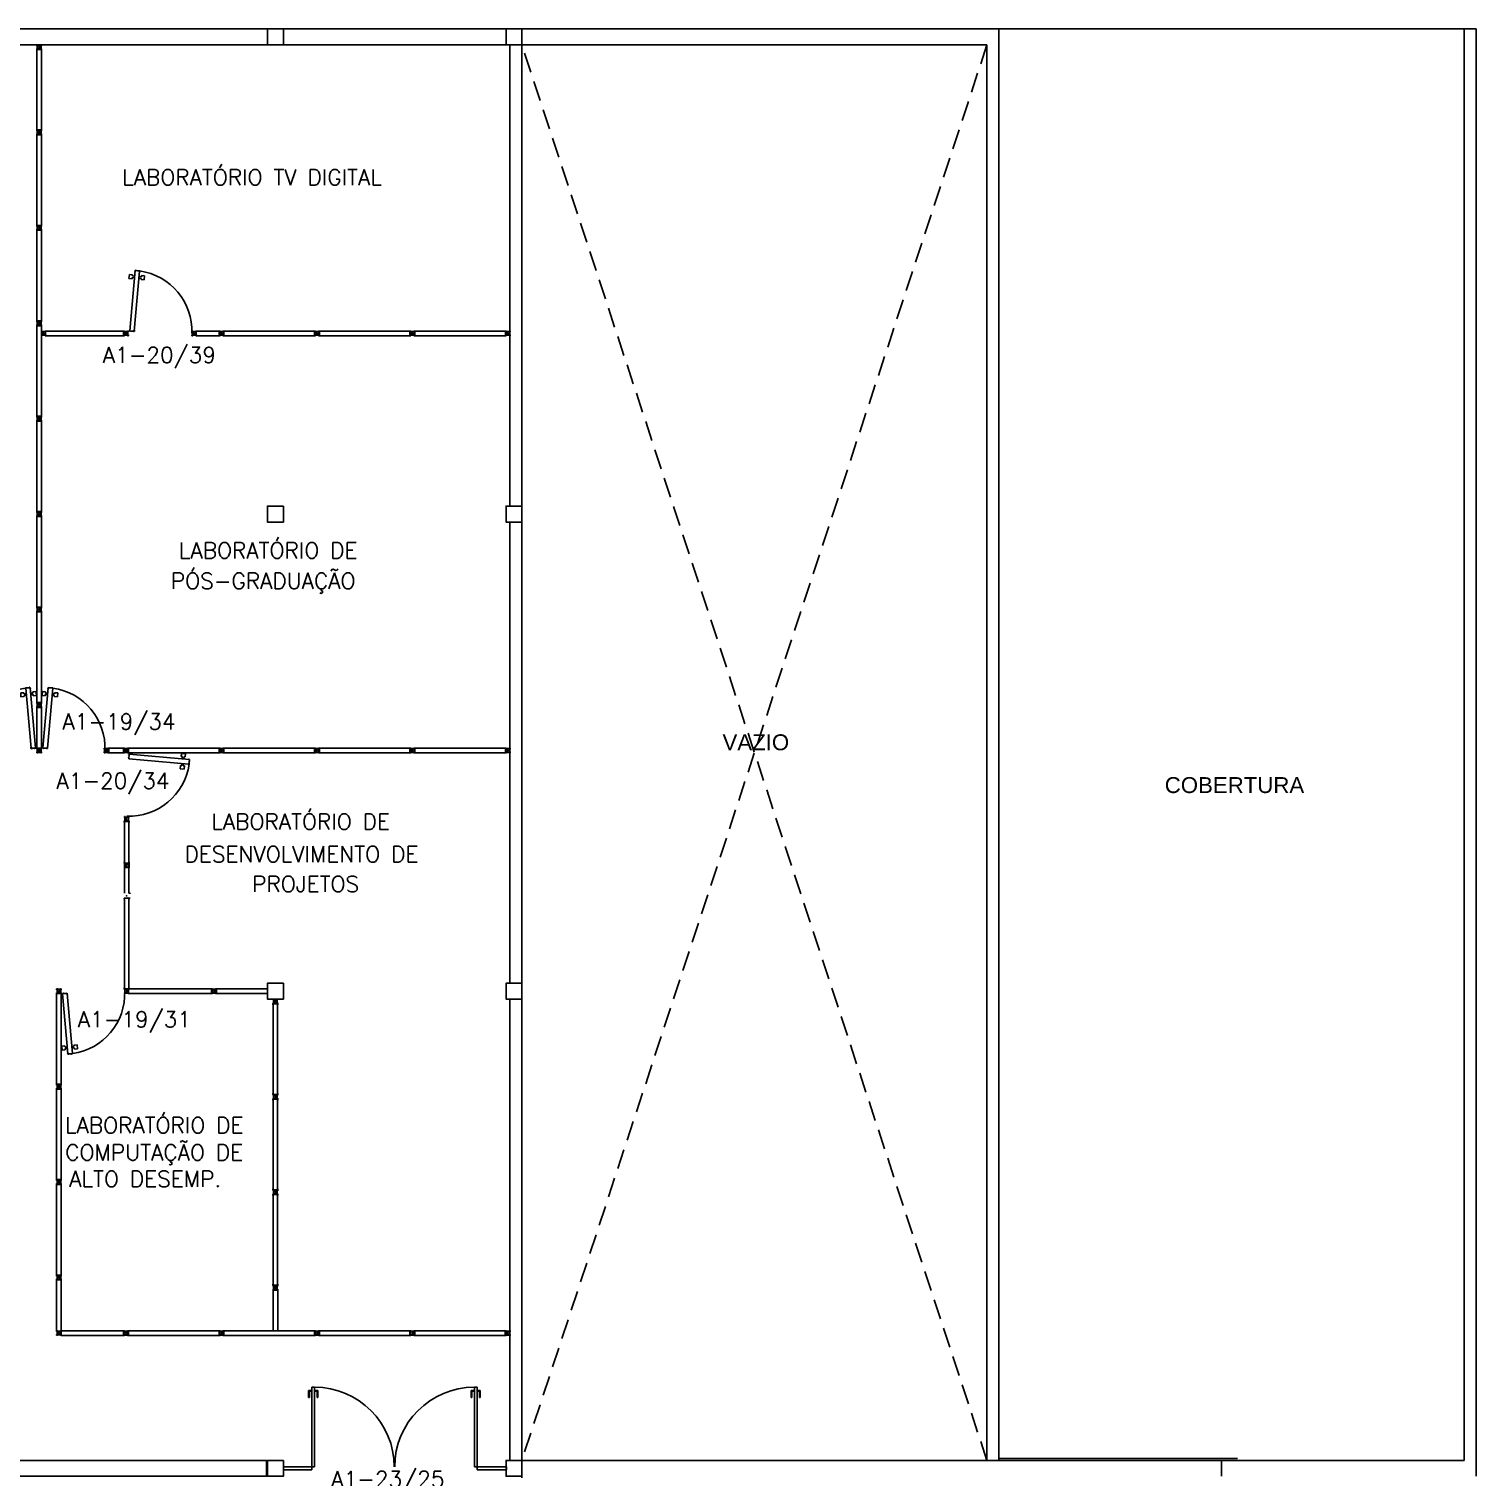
# Model space of a CAD drawing. Header units: millimetres. Extents: x 2280 to 2568, y 1267 to 1403.
# Drawn here: x 2300.03 to 2318.23, y 1291.29 to 1309.5 of the extents above; entities that cross this region are included whole.
import ezdxf

# ---------------------------------------------------------------- set-up
doc = ezdxf.new("R2010")
doc.units = ezdxf.units.MM
doc.linetypes.add('HIDDEN', pattern=[0.375, 0.25, -0.125])
for name, color, linetype in [('ALV', 2, 'Continuous'), ('AREA', 2, 'Continuous'), ('COB', 1, 'Continuous'), ('DIV', 2, 'Continuous'), ('ENDEREÇO NOVO', 2, 'Continuous'), ('ESQ', 1, 'Continuous'), ('ESTRUT', 2, 'Continuous'), ('PL-Áreas-Depto', 2, 'Continuous'), ('PROJ', 1, 'HIDDEN')]:
    doc.layers.add(name, color=color, linetype=linetype)
doc.styles.get("Standard").update_dxf_attribs({"font": 'arial.ttf'})
doc.styles.add('UNB-100', font='simplex.shx', dxfattribs={"height": 0.2})

# ---------------------------------------------------------------- blocks, each defined once
blk = doc.blocks.new('PDFT')
at = {"color": 1}
for p, q in [((0.318, 0.979), (0.318, 0.889)), ((0.318, 0.979), (0.358, 0.979)), ((0.328, 0.969), (0.328, 0.889)), ((0.328, 0.969), (0.358, 0.969)), ((0.433, 0.979), (0.393, 0.979)), ((0.423, 0.969), (0.393, 0.969)), ((0.423, 0.969), (0.423, 0.889)), ((0.433, 0.979), (0.433, 0.889)), ((2.362, 0.979), (2.362, 0.889)), ((2.362, 0.979), (2.402, 0.979)), ((2.372, 0.969), (2.372, 0.889)), ((2.372, 0.969), (2.402, 0.969)), ((2.477, 0.979), (2.437, 0.979)), ((2.467, 0.969), (2.437, 0.969)), ((2.467, 0.969), (2.467, 0.889)), ((2.477, 0.979), (2.477, 0.889)), ((0.328, 0.889), (0.318, 0.889)), ((0.423, 0.889), (0.433, 0.889)), ((2.372, 0.889), (2.362, 0.889)), ((2.467, 0.889), (2.477, 0.889))]:
    blk.add_line(p, q, dxfattribs=at)
at = {"color": 2}
for p, q in [((0.358, 0.018), (0.358, 1.019)), ((0.358, 1.019), (0.393, 1.019)), ((0.393, 1.019), (0.393, 0.018)), ((2.402, 1.019), (2.402, 0.018)), ((2.437, 1.019), (2.402, 1.019)), ((2.437, 0.018), (2.437, 1.019)), ((0.358, 0.018), (0, 0.017)), ((0, 0.017), (0, -0.017)), ((0.393, 0.018), (0.358, 0.018)), ((0.358, 0.018), (0.358, -0.017)), ((2.402, 0.018), (2.437, 0.018)), ((2.437, 0.017), (2.437, -0.017)), ((2.437, 0.017), (2.805, 0.017)), ((2.805, 0.017), (2.805, -0.017)), ((0, -0.017), (0.358, -0.017)), ((2.437, -0.017), (2.805, -0.017))]:
    blk.add_line(p, q, dxfattribs=at)
at = {"color": 1}
for centre, start, end in [((0.393, 0.018), 0.0837, 90), ((2.402, 0.018), 90, 179.9163)]:
    blk.add_arc(centre, 1.002, start, end, dxfattribs=at)
blk = doc.blocks.new('MTDIV')
for p, q in [((-0.0285, 0.0185), (-0.0285, 0.0285)), ((-0.0185, 0.0285), (-0.0285, 0.0285)), ((-0.0265, 0.0185), (-0.0285, 0.0185)), ((-0.0265, 0.0235), (-0.0265, 0.0265)), ((-0.0265, 0.0265), (-0.0185, 0.0265)), ((-0.0265, 0.0235), (0.0265, 0.0235)), ((-0.0215, 0.0235), (-0.0265, 0.0235)), ((-0.0265, 0.0185), (-0.0265, 0.0215)), ((-0.0265, 0.0215), (-0.0235, 0.0215)), ((-0.0235, 0.0215), (-0.0235, -0.0215)), ((-0.0215, 0.0235), (-0.0215, 0.0215)), ((-0.0215, 0.0215), (0.0215, 0.0215)), ((-0.0215, 0.0195), (0.0195, 0.0195)), ((-0.0215, 0.0195), (-0.0215, -0.0195)), ((-0.0185, 0.0265), (-0.0185, 0.0285)), ((-0.0049, 0), (0.0049, 0)), ((0, -0.0049), (0, 0.0049)), ((0.0115, 0.0095), (0.0115, 0.0075)), ((0.0195, 0.0095), (0.0115, 0.0095)), ((0.0215, 0.0075), (0.0115, 0.0075)), ((0.0135, 0.0075), (0.0135, 0.0055)), ((0.0215, 0.0055), (0.0135, 0.0055)), ((0.0185, 0.0265), (0.0185, 0.0285)), ((0.0185, 0.0285), (0.0285, 0.0285)), ((0.0185, 0.0265), (0.0265, 0.0265)), ((0.0195, 0.0195), (0.0195, 0.0095)), ((0.0215, 0.0235), (0.0215, 0.0075)), ((0.0215, 0.0235), (0.0265, 0.0235)), ((0.0215, 0.0055), (0.0215, -0.0055)), ((0.0235, 0.0215), (0.0235, -0.0215)), ((0.0265, 0.0215), (0.0235, 0.0215)), ((0.0265, 0.0235), (0.0265, 0.0265)), ((0.0265, 0.0185), (0.0265, 0.0215)), ((0.0265, 0.0185), (0.0285, 0.0185)), ((0.0285, 0.0185), (0.0285, 0.0285)), ((-0.0285, -0.0185), (-0.0285, -0.0285)), ((-0.0285, -0.0185), (-0.0265, -0.0185)), ((-0.0185, -0.0285), (-0.0285, -0.0285)), ((-0.0265, -0.0185), (-0.0265, -0.0215)), ((-0.0265, -0.0215), (-0.0235, -0.0215)), ((0.0265, -0.0235), (-0.0265, -0.0235)), ((-0.0265, -0.0235), (-0.0265, -0.0265)), ((-0.0215, -0.0235), (-0.0265, -0.0235)), ((-0.0185, -0.0265), (-0.0265, -0.0265)), ((-0.0215, -0.0195), (0.0195, -0.0195)), ((-0.0215, -0.0215), (0.0215, -0.0215)), ((-0.0215, -0.0215), (-0.0215, -0.0235)), ((-0.0185, -0.0265), (-0.0185, -0.0285)), ((0.0115, -0.0075), (0.0115, -0.0095)), ((0.0215, -0.0075), (0.0115, -0.0075)), ((0.0195, -0.0095), (0.0115, -0.0095)), ((0.0135, -0.0055), (0.0135, -0.0075)), ((0.0215, -0.0055), (0.0135, -0.0055)), ((0.0185, -0.0265), (0.0185, -0.0285)), ((0.0265, -0.0265), (0.0185, -0.0265)), ((0.0185, -0.0285), (0.0285, -0.0285)), ((0.0195, -0.0095), (0.0195, -0.0195)), ((0.0215, -0.0075), (0.0215, -0.0235)), ((0.0215, -0.0235), (0.0265, -0.0235)), ((0.0265, -0.0215), (0.0235, -0.0215)), ((0.0265, -0.0185), (0.0265, -0.0215)), ((0.0285, -0.0185), (0.0265, -0.0185)), ((0.0265, -0.0235), (0.0265, -0.0265)), ((0.0285, -0.0185), (0.0285, -0.0285))]:
    blk.add_line(p, q)
blk = doc.blocks.new('DIV12')
for p, q in [((-0.005, 0), (0.005, 0)), ((0, -0.005), (0, 0.005)), ((0.024, 0.018), (0.028, 0.018)), ((0.024, 0.018), (0.024, 0.016)), ((0.024, 0.016), (0.028, 0.016)), ((0.028, 0.03), (0.043, 0.03)), ((0.028, 0.018), (0.028, 0.03)), ((0.028, -0.017), (0.028, 0.016)), ((0.03, 0.028), (1.169, 0.028)), ((0.03, -0.029), (0.03, 0.028)), ((0.043, 0.03), (0.043, 0.028)), ((1.157, 0.03), (1.157, 0.028)), ((1.171, 0.03), (1.157, 0.03)), ((1.169, -0.029), (1.169, 0.028)), ((1.171, 0.018), (1.171, 0.03)), ((1.176, 0.018), (1.171, 0.018)), ((1.176, 0.016), (1.171, 0.016)), ((1.171, -0.017), (1.171, 0.016)), ((1.176, 0.018), (1.176, 0.016)), ((1.195, 0), (1.205, 0)), ((1.2, -0.005), (1.2, 0.005)), ((0.024, -0.017), (0.028, -0.017)), ((0.024, -0.017), (0.024, -0.019)), ((0.024, -0.019), (0.028, -0.019)), ((0.028, -0.031), (0.028, -0.019)), ((0.028, -0.031), (0.043, -0.031)), ((0.03, -0.029), (1.169, -0.029)), ((0.043, -0.029), (0.043, -0.031)), ((1.157, -0.029), (1.157, -0.031)), ((1.171, -0.031), (1.157, -0.031)), ((1.176, -0.017), (1.171, -0.017)), ((1.176, -0.019), (1.171, -0.019)), ((1.171, -0.031), (1.171, -0.019)), ((1.176, -0.017), (1.176, -0.019))]:
    blk.add_line(p, q)
blk = doc.blocks.new('PLXD')
at = {"color": 2}
for p, q in [((-0.172, 0.786), (-0.161, 0.787)), ((-0.172, 0.786), (-0.171, 0.772)), ((-0.169, 0.772), (-0.171, 0.772)), ((-0.17, 0.784), (-0.114, 0.789)), ((-0.17, 0.784), (-0.103, 0.028)), ((-0.159, 0.792), (-0.161, 0.792)), ((-0.161, 0.792), (-0.161, 0.787)), ((-0.159, 0.792), (-0.159, 0.787)), ((-0.159, 0.787), (-0.126, 0.79)), ((-0.124, 0.795), (-0.126, 0.795)), ((-0.124, 0.795), (-0.124, 0.79)), ((-0.124, 0.79), (-0.112, 0.791)), ((-0.114, 0.789), (-0.046, 0.033)), ((-0.112, 0.791), (-0.11, 0.777)), ((-0.105, 0.026), (-0.106, 0.04)), ((-0.104, 0.04), (-0.106, 0.04)), ((-0.105, 0.026), (-0.093, 0.027)), ((-0.103, 0.028), (-0.046, 0.033)), ((-0.092, 0.022), (-0.093, 0.027)), ((-0.09, 0.022), (-0.092, 0.022)), ((-0.091, 0.027), (-0.058, 0.03)), ((-0.09, 0.022), (-0.091, 0.027)), ((-0.057, 0.025), (-0.058, 0.03)), ((-0.055, 0.025), (-0.057, 0.025)), ((-0.056, 0.03), (-0.044, 0.031)), ((-0.055, 0.025), (-0.056, 0.03)), ((-0.045, 0.045), (-0.047, 0.045)), ((-0.044, 0.031), (-0.045, 0.045)), ((-0.008, 0), (0.006, 0)), ((0, 0.007), (0, -0.006))]:
    blk.add_line(p, q, dxfattribs=at)
for p, q in [((-0.126, 0.795), (-0.126, 0.79)), ((-0.11, 0.777), (-0.112, 0.777))]:
    blk.add_line(p, q)
at = {"color": 1}
for p, q in [((-0.08, 0.737), (-0.041, 0.74)), ((-0.079, 0.722), (-0.08, 0.737)), ((-0.036, 0.691), (-0.041, 0.74)), ((-0.194, 0.727), (-0.233, 0.723)), ((-0.229, 0.673), (-0.233, 0.723)), ((-0.189, 0.677), (-0.229, 0.673)), ((-0.192, 0.712), (-0.194, 0.727)), ((-0.164, 0.714), (-0.192, 0.712)), ((-0.162, 0.694), (-0.19, 0.692)), ((-0.189, 0.677), (-0.19, 0.692)), ((-0.107, 0.719), (-0.079, 0.722)), ((-0.106, 0.7), (-0.077, 0.702)), ((-0.076, 0.687), (-0.077, 0.702)), ((-0.076, 0.687), (-0.036, 0.691))]:
    blk.add_line(p, q, dxfattribs=at)
blk.add_arc((-0.064, 0.029), 0.764, 98.125, 182.1419, dxfattribs=at)

msp = doc.modelspace()

# ---------------------------------------------------------------- linework, layer by layer
for p, q in [((2301.249, 1305.67), (2301.259, 1305.67)), ((2301.254, 1305.665), (2301.254, 1305.675)), ((2302.449, 1305.67), (2302.459, 1305.67)), ((2302.454, 1305.665), (2302.454, 1305.675))]:
    msp.add_line(p, q)
at = {"layer": 'ALV'}
for p, q in [((2294.232, 1309.498), (2306.032, 1309.498)), ((2306.232, 1309.498), (2312.231, 1309.498)), ((2306.232, 1309.498), (2306.232, 1309.298)), ((2312.231, 1309.498), (2312.231, 1291.498)), ((2312.231, 1309.498), (2318.232, 1309.498)), ((2318.082, 1309.498), (2318.082, 1291.498)), ((2318.232, 1309.498), (2318.232, 1291.298)), ((2294.232, 1309.298), (2306.032, 1309.298)), ((2306.082, 1309.298), (2306.082, 1303.498)), ((2306.232, 1309.298), (2312.081, 1309.298)), ((2306.232, 1309.298), (2306.232, 1303.498)), ((2312.081, 1309.298), (2312.081, 1291.498)), ((2306.082, 1303.298), (2306.082, 1297.489)), ((2306.232, 1303.298), (2306.232, 1297.489)), ((2306.082, 1297.298), (2306.082, 1291.498)), ((2306.232, 1297.298), (2306.232, 1291.498)), ((2303.019, 1291.498), (2303.019, 1291.298)), ((2306.032, 1291.498), (2306.032, 1291.298)), ((2306.232, 1291.498), (2318.082, 1291.498)), ((2306.232, 1291.498), (2306.232, 1291.298)), ((2315.032, 1291.498), (2315.032, 1291.298))]:
    msp.add_line(p, q, dxfattribs=at)
at = {"layer": 'COB'}
msp.add_line((2312.231, 1291.523), (2315.232, 1291.523), dxfattribs=at)
at = {"layer": 'DIV'}
for p, q in [((2300.13, 1309.241), (2300.13, 1309.226)), ((2300.142, 1309.241), (2300.13, 1309.241)), ((2300.13, 1309.226), (2300.132, 1309.226)), ((2300.132, 1308.228), (2300.132, 1309.239)), ((2300.189, 1309.239), (2300.132, 1309.239)), ((2300.142, 1309.246), (2300.142, 1309.241)), ((2300.142, 1309.246), (2300.144, 1309.246)), ((2300.144, 1309.246), (2300.144, 1309.241)), ((2300.177, 1309.241), (2300.144, 1309.241)), ((2300.166, 1309.269), (2300.156, 1309.269)), ((2300.161, 1309.264), (2300.161, 1309.274)), ((2300.177, 1309.246), (2300.177, 1309.241)), ((2300.177, 1309.246), (2300.179, 1309.246)), ((2300.179, 1309.246), (2300.179, 1309.241)), ((2300.191, 1309.241), (2300.179, 1309.241)), ((2300.189, 1308.228), (2300.189, 1309.239)), ((2300.189, 1309.226), (2300.191, 1309.226)), ((2300.191, 1309.241), (2300.191, 1309.226)), ((2300.13, 1308.241), (2300.132, 1308.241)), ((2300.13, 1308.226), (2300.13, 1308.241)), ((2300.142, 1308.226), (2300.13, 1308.226)), ((2300.189, 1308.228), (2300.132, 1308.228)), ((2300.142, 1308.221), (2300.142, 1308.226)), ((2300.142, 1308.221), (2300.144, 1308.221)), ((2300.144, 1308.221), (2300.144, 1308.226)), ((2300.177, 1308.226), (2300.144, 1308.226)), ((2300.177, 1308.221), (2300.177, 1308.226)), ((2300.177, 1308.221), (2300.179, 1308.221)), ((2300.179, 1308.221), (2300.179, 1308.226)), ((2300.191, 1308.226), (2300.179, 1308.226)), ((2300.189, 1308.241), (2300.191, 1308.241)), ((2300.191, 1308.226), (2300.191, 1308.241)), ((2300.166, 1308.198), (2300.156, 1308.198)), ((2300.161, 1308.193), (2300.161, 1308.203)), ((2300.246, 1305.698), (2301.223, 1305.698)), ((2301.211, 1305.7), (2301.211, 1305.698)), ((2301.225, 1305.7), (2301.211, 1305.7)), ((2301.223, 1305.641), (2301.223, 1305.698)), ((2301.225, 1305.688), (2301.225, 1305.7)), ((2301.23, 1305.688), (2301.225, 1305.688)), ((2301.23, 1305.686), (2301.225, 1305.686)), ((2301.225, 1305.653), (2301.225, 1305.686)), ((2301.23, 1305.688), (2301.23, 1305.686)), ((2301.249, 1305.67), (2301.259, 1305.67)), ((2301.254, 1305.665), (2301.254, 1305.675)), ((2302.14, 1305.698), (2302.423, 1305.698)), ((2302.411, 1305.7), (2302.411, 1305.698)), ((2302.425, 1305.7), (2302.411, 1305.7)), ((2302.423, 1305.641), (2302.423, 1305.698)), ((2302.425, 1305.688), (2302.425, 1305.7)), ((2302.43, 1305.688), (2302.425, 1305.688)), ((2302.43, 1305.686), (2302.425, 1305.686)), ((2302.425, 1305.653), (2302.425, 1305.686)), ((2302.43, 1305.688), (2302.43, 1305.686)), ((2300.246, 1305.641), (2301.223, 1305.641)), ((2301.211, 1305.641), (2301.211, 1305.639)), ((2301.225, 1305.639), (2301.211, 1305.639)), ((2301.23, 1305.653), (2301.225, 1305.653)), ((2301.23, 1305.651), (2301.225, 1305.651)), ((2301.225, 1305.639), (2301.225, 1305.651)), ((2301.23, 1305.653), (2301.23, 1305.651)), ((2302.14, 1305.641), (2302.423, 1305.641)), ((2302.411, 1305.641), (2302.411, 1305.639)), ((2302.425, 1305.639), (2302.411, 1305.639)), ((2302.43, 1305.653), (2302.425, 1305.653)), ((2302.43, 1305.651), (2302.425, 1305.651)), ((2302.425, 1305.639), (2302.425, 1305.651)), ((2302.43, 1305.653), (2302.43, 1305.651)), ((2300.13, 1300.969), (2300.13, 1300.955)), ((2300.13, 1300.969), (2300.142, 1300.969)), ((2300.132, 1300.955), (2300.13, 1300.955)), ((2300.132, 1300.967), (2300.132, 1300.455)), ((2300.132, 1300.967), (2300.189, 1300.967)), ((2300.142, 1300.974), (2300.142, 1300.969)), ((2300.144, 1300.974), (2300.142, 1300.974)), ((2300.144, 1300.974), (2300.144, 1300.969)), ((2300.144, 1300.969), (2300.177, 1300.969)), ((2300.156, 1300.998), (2300.166, 1300.998)), ((2300.161, 1301.003), (2300.161, 1300.993)), ((2300.177, 1300.974), (2300.177, 1300.969)), ((2300.179, 1300.974), (2300.177, 1300.974)), ((2300.179, 1300.974), (2300.179, 1300.969)), ((2300.179, 1300.969), (2300.191, 1300.969)), ((2300.189, 1300.967), (2300.189, 1300.455)), ((2300.191, 1300.955), (2300.189, 1300.955)), ((2300.191, 1300.969), (2300.191, 1300.955)), ((2300.132, 1300.468), (2300.13, 1300.468)), ((2300.13, 1300.453), (2300.13, 1300.468)), ((2300.13, 1300.453), (2300.142, 1300.453)), ((2300.132, 1300.455), (2300.189, 1300.455)), ((2300.142, 1300.448), (2300.142, 1300.453)), ((2300.144, 1300.448), (2300.142, 1300.448)), ((2300.144, 1300.453), (2300.177, 1300.453)), ((2300.144, 1300.448), (2300.144, 1300.453)), ((2300.156, 1300.425), (2300.166, 1300.425)), ((2300.161, 1300.43), (2300.161, 1300.42)), ((2300.177, 1300.448), (2300.177, 1300.453)), ((2300.179, 1300.448), (2300.177, 1300.448)), ((2300.179, 1300.453), (2300.191, 1300.453)), ((2300.179, 1300.448), (2300.179, 1300.453)), ((2300.191, 1300.468), (2300.189, 1300.468)), ((2300.191, 1300.453), (2300.191, 1300.468)), ((2301.008, 1300.425), (2301.018, 1300.425)), ((2301.013, 1300.42), (2301.013, 1300.43)), ((2301.029, 1300.443), (2301.034, 1300.443)), ((2301.029, 1300.443), (2301.029, 1300.441)), ((2301.029, 1300.441), (2301.034, 1300.441)), ((2301.029, 1300.408), (2301.034, 1300.408)), ((2301.029, 1300.408), (2301.029, 1300.406)), ((2301.029, 1300.406), (2301.034, 1300.406)), ((2301.034, 1300.455), (2301.049, 1300.455)), ((2301.034, 1300.443), (2301.034, 1300.455)), ((2301.034, 1300.408), (2301.034, 1300.441)), ((2301.034, 1300.394), (2301.034, 1300.406)), ((2301.034, 1300.394), (2301.049, 1300.394)), ((2301.036, 1300.453), (2301.223, 1300.453)), ((2301.036, 1300.396), (2301.036, 1300.453)), ((2301.036, 1300.396), (2301.223, 1300.396)), ((2301.049, 1300.455), (2301.049, 1300.453)), ((2301.049, 1300.396), (2301.049, 1300.394)), ((2301.225, 1300.455), (2301.211, 1300.455)), ((2301.211, 1300.455), (2301.211, 1300.453)), ((2301.211, 1300.396), (2301.211, 1300.394)), ((2301.225, 1300.394), (2301.211, 1300.394)), ((2301.223, 1300.396), (2301.223, 1300.453)), ((2301.225, 1300.443), (2301.225, 1300.455)), ((2301.23, 1300.443), (2301.225, 1300.443)), ((2301.225, 1300.408), (2301.225, 1300.441)), ((2301.23, 1300.441), (2301.225, 1300.441)), ((2301.23, 1300.408), (2301.225, 1300.408)), ((2301.225, 1300.394), (2301.225, 1300.406)), ((2301.23, 1300.406), (2301.225, 1300.406)), ((2301.23, 1300.443), (2301.23, 1300.441)), ((2301.23, 1300.408), (2301.23, 1300.406)), ((2301.256, 1300.425), (2301.266, 1300.425)), ((2301.261, 1300.42), (2301.261, 1300.43)), ((2301.23, 1299.536), (2301.242, 1299.536)), ((2301.23, 1299.536), (2301.23, 1299.522)), ((2301.232, 1299.522), (2301.23, 1299.522)), ((2301.232, 1299.534), (2301.289, 1299.534)), ((2301.232, 1298.629), (2301.232, 1299.534)), ((2301.244, 1299.541), (2301.242, 1299.541)), ((2301.242, 1299.541), (2301.242, 1299.536)), ((2301.244, 1299.541), (2301.244, 1299.536)), ((2301.244, 1299.536), (2301.277, 1299.536)), ((2301.256, 1299.565), (2301.266, 1299.565)), ((2301.266, 1299.565), (2301.256, 1299.565)), ((2301.261, 1299.559), (2301.261, 1299.57)), ((2301.261, 1299.559), (2301.261, 1299.57)), ((2301.279, 1299.541), (2301.277, 1299.541)), ((2301.277, 1299.541), (2301.277, 1299.536)), ((2301.279, 1299.541), (2301.279, 1299.536)), ((2301.279, 1299.536), (2301.291, 1299.536)), ((2301.289, 1298.629), (2301.289, 1299.534)), ((2301.291, 1299.522), (2301.289, 1299.522)), ((2301.291, 1299.536), (2301.291, 1299.522)), ((2301.23, 1299.006), (2301.23, 1299.02)), ((2301.232, 1299.02), (2301.23, 1299.02)), ((2301.23, 1299.006), (2301.242, 1299.006)), ((2301.232, 1299.008), (2301.289, 1299.008)), ((2301.242, 1299.001), (2301.242, 1299.006)), ((2301.244, 1299.001), (2301.242, 1299.001)), ((2301.244, 1299.001), (2301.244, 1299.006)), ((2301.244, 1299.006), (2301.277, 1299.006)), ((2301.256, 1298.977), (2301.266, 1298.977)), ((2301.266, 1298.977), (2301.256, 1298.977)), ((2301.261, 1298.972), (2301.261, 1298.983)), ((2301.261, 1298.972), (2301.261, 1298.983)), ((2301.277, 1299.001), (2301.277, 1299.006)), ((2301.279, 1299.001), (2301.277, 1299.001)), ((2301.279, 1299.001), (2301.279, 1299.006)), ((2301.279, 1299.006), (2301.291, 1299.006)), ((2301.284, 1298.996), (2301.289, 1298.996)), ((2301.284, 1298.996), (2301.284, 1298.994)), ((2301.284, 1298.994), (2301.289, 1298.994)), ((2301.284, 1298.961), (2301.289, 1298.961)), ((2301.284, 1298.961), (2301.284, 1298.959)), ((2301.284, 1298.959), (2301.289, 1298.959)), ((2301.291, 1299.02), (2301.289, 1299.02)), ((2301.289, 1298.996), (2301.289, 1299.008)), ((2301.289, 1298.961), (2301.289, 1298.994)), ((2301.289, 1298.947), (2301.289, 1298.959)), ((2301.291, 1299.006), (2301.291, 1299.02)), ((2301.291, 1298.949), (2301.291, 1299.006)), ((2301.289, 1298.629), (2301.304, 1298.629)), ((2301.289, 1298.568), (2301.304, 1298.568)), ((2301.304, 1298.629), (2301.304, 1298.627)), ((2301.304, 1298.57), (2301.304, 1298.568)), ((2301.266, 1297.398), (2301.256, 1297.398)), ((2301.261, 1297.404), (2301.261, 1297.393)), ((2301.291, 1297.427), (2302.33, 1297.426)), ((2301.291, 1297.37), (2302.33, 1297.369)), ((2302.332, 1297.429), (2302.318, 1297.429)), ((2302.318, 1297.427), (2302.318, 1297.429)), ((2302.318, 1297.368), (2302.318, 1297.37)), ((2302.332, 1297.368), (2302.318, 1297.368)), ((2302.33, 1297.426), (2302.33, 1297.37)), ((2302.332, 1297.429), (2302.332, 1297.417)), ((2302.337, 1297.417), (2302.332, 1297.417)), ((2302.337, 1297.415), (2302.332, 1297.415)), ((2302.332, 1297.415), (2302.332, 1297.382)), ((2302.337, 1297.382), (2302.332, 1297.382)), ((2302.337, 1297.38), (2302.332, 1297.38)), ((2302.332, 1297.38), (2302.332, 1297.368)), ((2302.337, 1297.415), (2302.337, 1297.417)), ((2302.337, 1297.38), (2302.337, 1297.382)), ((2302.366, 1297.398), (2302.356, 1297.398)), ((2302.361, 1297.404), (2302.361, 1297.393)), ((2302.384, 1297.415), (2302.384, 1297.417)), ((2302.384, 1297.417), (2302.389, 1297.417)), ((2302.384, 1297.415), (2302.389, 1297.415)), ((2302.384, 1297.38), (2302.384, 1297.382)), ((2302.384, 1297.382), (2302.389, 1297.382)), ((2302.384, 1297.38), (2302.389, 1297.38)), ((2302.389, 1297.429), (2302.389, 1297.417)), ((2302.389, 1297.429), (2302.404, 1297.429)), ((2302.389, 1297.415), (2302.389, 1297.382)), ((2302.389, 1297.38), (2302.389, 1297.368)), ((2302.389, 1297.368), (2302.404, 1297.368)), ((2302.391, 1297.427), (2302.391, 1297.37)), ((2302.391, 1297.427), (2303.032, 1297.427)), ((2302.391, 1297.37), (2303.032, 1297.37)), ((2302.404, 1297.427), (2302.404, 1297.429)), ((2302.404, 1297.368), (2302.404, 1297.37)), ((2300.378, 1293.77), (2300.378, 1293.756)), ((2300.378, 1293.77), (2300.39, 1293.77)), ((2300.38, 1293.756), (2300.378, 1293.756)), ((2300.38, 1293.768), (2300.38, 1293.127)), ((2300.38, 1293.768), (2300.437, 1293.768)), ((2300.39, 1293.775), (2300.39, 1293.77)), ((2300.392, 1293.775), (2300.39, 1293.775)), ((2300.392, 1293.775), (2300.392, 1293.77)), ((2300.392, 1293.77), (2300.425, 1293.77)), ((2300.403, 1293.798), (2300.414, 1293.798)), ((2300.409, 1293.804), (2300.409, 1293.793)), ((2300.425, 1293.775), (2300.425, 1293.77)), ((2300.427, 1293.775), (2300.425, 1293.775)), ((2300.427, 1293.775), (2300.427, 1293.77)), ((2300.427, 1293.77), (2300.439, 1293.77)), ((2300.437, 1293.768), (2300.437, 1293.127)), ((2300.439, 1293.756), (2300.437, 1293.756)), ((2300.439, 1293.77), (2300.439, 1293.756)), ((2303.102, 1293.641), (2303.102, 1293.627)), ((2303.102, 1293.641), (2303.114, 1293.641)), ((2303.104, 1293.639), (2303.104, 1293.127)), ((2303.104, 1293.639), (2303.161, 1293.639)), ((2303.114, 1293.646), (2303.114, 1293.641)), ((2303.116, 1293.646), (2303.114, 1293.646)), ((2303.116, 1293.646), (2303.116, 1293.641)), ((2303.116, 1293.641), (2303.149, 1293.641)), ((2303.149, 1293.646), (2303.149, 1293.641)), ((2303.151, 1293.646), (2303.149, 1293.646)), ((2303.151, 1293.646), (2303.151, 1293.641)), ((2303.151, 1293.641), (2303.163, 1293.641)), ((2303.161, 1293.639), (2303.161, 1293.127)), ((2303.163, 1293.641), (2303.163, 1293.627)), ((2303.104, 1293.627), (2303.102, 1293.627)), ((2303.163, 1293.627), (2303.161, 1293.627)), ((2300.432, 1293.117), (2300.437, 1293.117)), ((2300.432, 1293.115), (2300.432, 1293.117)), ((2300.432, 1293.115), (2300.437, 1293.115)), ((2300.437, 1293.129), (2300.451, 1293.129)), ((2300.437, 1293.129), (2300.437, 1293.117)), ((2300.437, 1293.115), (2300.437, 1293.082)), ((2300.439, 1293.127), (2301.223, 1293.127)), ((2300.439, 1293.127), (2300.439, 1293.07)), ((2300.451, 1293.127), (2300.451, 1293.129)), ((2301.211, 1293.127), (2301.211, 1293.129)), ((2301.225, 1293.129), (2301.211, 1293.129)), ((2301.223, 1293.127), (2301.223, 1293.07)), ((2301.225, 1293.129), (2301.225, 1293.117)), ((2301.23, 1293.117), (2301.225, 1293.117)), ((2301.225, 1293.115), (2301.225, 1293.082)), ((2301.23, 1293.115), (2301.225, 1293.115)), ((2301.23, 1293.115), (2301.23, 1293.117)), ((2301.249, 1293.098), (2301.259, 1293.098)), ((2301.254, 1293.104), (2301.254, 1293.093)), ((2300.432, 1293.082), (2300.437, 1293.082)), ((2300.432, 1293.08), (2300.432, 1293.082)), ((2300.432, 1293.08), (2300.437, 1293.08)), ((2300.437, 1293.08), (2300.437, 1293.068)), ((2300.437, 1293.068), (2300.451, 1293.068)), ((2300.439, 1293.07), (2301.223, 1293.07)), ((2300.451, 1293.068), (2300.451, 1293.07)), ((2301.211, 1293.068), (2301.211, 1293.07)), ((2301.225, 1293.068), (2301.211, 1293.068)), ((2301.23, 1293.082), (2301.225, 1293.082)), ((2301.225, 1293.08), (2301.225, 1293.068)), ((2301.23, 1293.08), (2301.225, 1293.08)), ((2301.23, 1293.08), (2301.23, 1293.082)), ((2294.232, 1291.498), (2303.019, 1291.498)), ((2294.232, 1291.298), (2303.019, 1291.298))]:
    msp.add_line(p, q, dxfattribs=at)
at = {"layer": 'ESTRUT'}
for points in [[(2303.232, 1309.498), (2303.032, 1309.498), (2303.032, 1309.298), (2303.232, 1309.298)], [(2306.232, 1309.498), (2306.032, 1309.498), (2306.032, 1309.298), (2306.232, 1309.298)], [(2303.232, 1303.498), (2303.032, 1303.498), (2303.032, 1303.298), (2303.232, 1303.298)], [(2306.232, 1303.498), (2306.032, 1303.498), (2306.032, 1303.298), (2306.232, 1303.298)], [(2303.232, 1297.498), (2303.032, 1297.498), (2303.032, 1297.298), (2303.232, 1297.298)], [(2306.232, 1297.498), (2306.032, 1297.498), (2306.032, 1297.298), (2306.232, 1297.298)], [(2303.232, 1291.498), (2303.032, 1291.498), (2303.032, 1291.298), (2303.232, 1291.298)], [(2306.232, 1291.498), (2306.032, 1291.498), (2306.032, 1291.298), (2306.232, 1291.298)]]:
    msp.add_lwpolyline(points, close=True, dxfattribs=at)
at = {"layer": 'PL-Áreas-Depto'}
msp.add_lwpolyline([(2306.232, 1291.278), (2306.232, 1291.298), (2306.232, 1309.498), (2303.232, 1309.498), (2294.032, 1309.498), (2294.032, 1309.243), (2293.992, 1309.243), (2293.992, 1303.553), (2294.032, 1303.553), (2294.032, 1303.243), (2293.992, 1303.243), (2293.992, 1297.553), (2294.032, 1297.553), (2294.032, 1297.243), (2293.992, 1297.243), (2293.992, 1291.553), (2294.032, 1291.553), (2294.032, 1291.298), (2297.032, 1291.298), (2297.032, 1291.078)], dxfattribs=at)
at = {"layer": 'PROJ', "color": 1}
for p, q in [((2312.081, 1309.298), (2306.232, 1291.498)), ((2312.081, 1291.498), (2306.232, 1309.298))]:
    msp.add_line(p, q, dxfattribs=at)

# ---------------------------------------------------------------- block references
at = {"layer": 'DIV'}
for name, p in [('MTDIV', (2300.161, 1309.269)), ('MTDIV', (2300.161, 1308.198)), ('MTDIV', (2300.161, 1304.598)), ('MTDIV', (2300.161, 1302.198)), ('PLXD', (2300.161, 1300.425)), ('MTDIV', (2300.161, 1300.998)), ('MTDIV', (2301.006, 1300.425)), ('DIV12', (2301.254, 1300.425)), ('MTDIV', (2300.409, 1297.398)), ('MTDIV', (2301.261, 1297.398)), ('MTDIV', (2302.361, 1297.398)), ('MTDIV', (2303.132, 1297.27)), ('MTDIV', (2300.409, 1296.198)), ('MTDIV', (2303.132, 1296.07)), ('MTDIV', (2300.409, 1294.998)), ('MTDIV', (2303.132, 1294.87)), ('MTDIV', (2303.132, 1294.87)), ('MTDIV', (2303.132, 1293.67)), ('MTDIV', (2301.254, 1293.098)), ('MTDIV', (2302.454, 1293.098)), ('MTDIV', (2303.654, 1293.098)), ('MTDIV', (2304.854, 1293.098))]:
    msp.add_blockref(name, p, dxfattribs=at)
at = {"layer": 'DIV', "xscale": -1}
for name, p, rotation in [('DIV12', (2300.161, 1306.998), 270), ('MTDIV', (2300.161, 1306.998), 180), ('DIV12', (2300.161, 1304.598), 270), ('MTDIV', (2300.161, 1305.798), 180), ('MTDIV', (2300.161, 1303.398), 180), ('PLXD', (2301.261, 1300.425), 270), ('DIV12', (2301.261, 1297.398), 270), ('DIV12', (2300.409, 1293.798), 270), ('MTDIV', (2300.409, 1293.798), 180), ('DIV12', (2304.854, 1293.098), 180)]:
    msp.add_blockref(name, p, dxfattribs=dict(at, rotation=rotation))
at = {"layer": 'DIV'}
for name, p, rotation in [('DIV12', (2300.161, 1306.998), 270), ('DIV12', (2300.161, 1304.598), 270), ('DIV12', (2300.161, 1303.398), 270), ('DIV12', (2300.161, 1302.198), 270), ('DIV12', (2300.409, 1297.398), 270), ('PLXD', (2300.409, 1297.398), 180), ('DIV12', (2303.132, 1297.27), 270), ('DIV12', (2300.409, 1296.198), 270), ('DIV12', (2303.132, 1296.07), 270), ('DIV12', (2303.132, 1294.87), 270), ('DIV12', (2302.454, 1293.098), 180), ('DIV12', (2303.654, 1293.098), 180), ('DIV12', (2304.854, 1293.098), 180)]:
    msp.add_blockref(name, p, dxfattribs=dict(at, rotation=rotation))
at = {"layer": 'DIV', "xscale": -1}
for name, p in [('PLXD', (2301.254, 1305.67)), ('MTDIV', (2300.218, 1305.67)), ('MTDIV', (2301.254, 1305.67)), ('MTDIV', (2302.111, 1305.67)), ('MTDIV', (2302.454, 1305.67)), ('DIV12', (2303.654, 1305.67)), ('MTDIV', (2303.654, 1305.67)), ('DIV12', (2304.854, 1305.67)), ('MTDIV', (2304.854, 1305.67)), ('DIV12', (2306.054, 1305.67)), ('MTDIV', (2306.054, 1305.67)), ('PLXD', (2300.161, 1300.425)), ('MTDIV', (2300.161, 1300.425)), ('MTDIV', (2301.254, 1300.425)), ('MTDIV', (2302.454, 1300.425)), ('DIV12', (2303.654, 1300.425)), ('MTDIV', (2303.654, 1300.425)), ('DIV12', (2304.854, 1300.425)), ('MTDIV', (2304.854, 1300.425)), ('DIV12', (2306.054, 1300.425)), ('MTDIV', (2306.054, 1300.425)), ('MTDIV', (2301.261, 1299.565)), ('MTDIV', (2301.261, 1298.977)), ('MTDIV', (2300.409, 1293.099)), ('MTDIV', (2306.054, 1293.098))]:
    msp.add_blockref(name, p, dxfattribs=at)
at = {"layer": 'ESQ'}
msp.add_blockref('PDFT', (2303.232, 1291.398), dxfattribs=at)

# ---------------------------------------------------------------- texts
at = {"layer": 'ALV'}
for s, p in [('VAZIO', (2308.755, 1300.428)), ('COBERTURA', (2314.317, 1299.89))]:
    msp.add_text(s, height=0.2, dxfattribs=at).set_placement(p)
at = {"layer": 'AREA', "style": 'UNB-100'}
for s, p in [('LABORATÓRIO TV DIGITAL', (2301.205, 1307.533)), ('LABORATÓRIO DE', (2301.918, 1302.841)), ('PÓS-GRADUAÇÃO', (2301.817, 1302.458)), ('LABORATÓRIO DE', (2302.326, 1299.43)), ('DESENVOLVIMENTO DE', (2301.99, 1299.021)), ('PROJETOS', (2302.84, 1298.646)), ('LABORATÓRIO DE', (2300.485, 1295.612)), ('COMPUTAÇÃO DE ', (2300.489, 1295.27)), ('ALTO DESEMP.', (2300.539, 1294.937))]:
    msp.add_text(s, height=0.2, dxfattribs=at).set_placement(p)
at = {"layer": 'ENDEREÇO NOVO', "style": 'UNB-100'}
for s, p in [('A1-20/39', (2300.961, 1305.298)), ('A1-19/34', (2300.454, 1300.689)), ('A1-20/34', (2300.378, 1299.944)), ('A1-19/31', (2300.647, 1296.944)), ('A1-23/25', (2303.835, 1291.162))]:
    msp.add_text(s, height=0.2, dxfattribs=at).set_placement(p)

doc.saveas('drawing.dxf')
